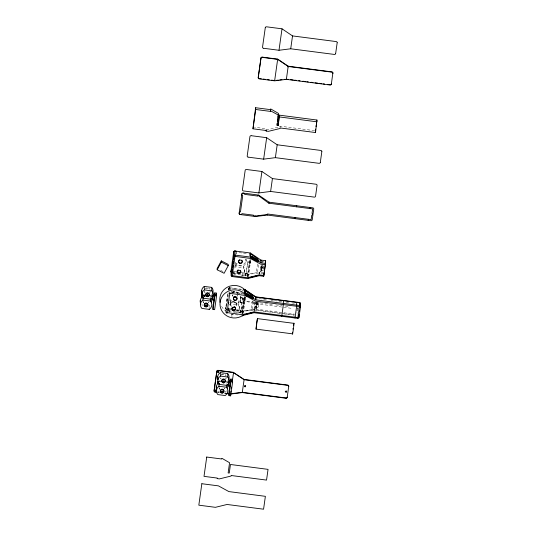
<?xml version="1.0" encoding="UTF-8"?>
<svg xmlns="http://www.w3.org/2000/svg" width="536" height="536" viewBox="0 0 536 536"><rect width="100%" height="100%" fill="white"/><g stroke="black" fill="none" stroke-linecap="round" stroke-linejoin="round"><path stroke-width="0.4" stroke-dasharray="2.68 2.01" d="M230.413 289.105C230.38 288.214 228.162 288.582 230.326 289.406M256.382 304.2C258.064 303.557 256.905 304.83 256.228 303.986C256.704 303.135 257.474 303.041 256.248 303.57C256.67 304.542 258.024 303.611 256.952 303.021C256.282 302.585 255.592 304.307 256.61 304.997C258.305 305.064 256.355 302.927 256.242 304.615M261.642 267.23L261.521 266.466L262.332 266.379L262.426 267.102L261.655 267.243L261.313 269.434L261.441 272.174L261.508 268.067A1.394 1.353 -2.7 0 0 263.35 266.968A1.394 1.353 -2.7 0 0 261.876 265.441L261.756 266.291M262.553 267.544C260.543 265.702 262.566 269.983 262.513 266.66M225.904 307.121L225.736 308.354M228.303 290.103L228.47 288.938A1.119 1.085 -2.7 0 1 229.723 288.013L229.817 288.02M228.269 289.969L228.457 288.663M211.338 296.89L211.492 295.818L210.501 295.691L210.594 297.775M227.639 294.472L225.736 307.972A1.119 1.079 -2.7 0 0 226.46 309.138L226.105 308.957L226.487 309.158M227.787 293.768L225.743 308.247A1.119 1.079 -1.3 0 0 226.46 309.406M226.051 311.543L227.076 304.307M227.411 301.895L228.436 294.653M227.385 382.805L227.499 382L226.507 381.873L226.54 382.557M240.162 302.471L242.111 302.994L240.175 302.746L240.845 297.648L242.788 298.17L240.845 297.648M240.175 302.746L240.852 297.781L242.788 298.036M245.2 297.165L242.955 313.118L240.155 312.97L240.121 310.11L236.811 309.681M250.413 260.161L248.168 276.107L245.374 275.966L245.341 273.105L242.031 272.677M240.155 312.97L240.121 310.11M245.374 275.966L245.341 273.105M242.781 297.895L240.61 312.756L242.574 298.813L244.235 299.028L242.279 313.245M247.786 261.809L245.823 275.752L247.786 261.809L249.448 262.024L247.498 276.241M236.249 310.431L242.172 311.202L244.061 297.788M244.262 296.723L242.185 311.47L240.034 311.195M244.235 299.028L242.265 312.977L240.61 312.756M249.448 262.024L247.485 275.966L245.823 275.752M245.468 295.698L243.773 298.579L243.826 299.812L245.032 300.475L245.173 297.828M250.687 258.687L248.985 261.575L249.046 262.801L250.245 263.464L250.486 260.107M243.264 313.299L245.528 296.931L243.826 299.812M248.362 277.092L250.741 259.92L249.046 262.801M252.329 300.917L251.176 309.071L252.282 309.212L253.381 301.413M257.541 263.906L256.389 272.06L257.494 272.208L258.593 264.402M254.922 302.471L254.01 312.032M236.262 310.706L242.185 311.47L253.91 309.982L255.042 301.935M263.699 272.476L259.277 271.899L259.19 274.345M314.612 130.657L280.04 126.174L279.966 126.71L268.302 129.565L266.091 129.283L266.164 128.747L254.553 127.24M257.769 302.867A1.394 1.353 -2.7 0 1 256.295 305.078L256.228 309.178L255.123 309.038L255.585 302.083M261.253 265.514L260.335 272.027L260.804 265.079M255.123 309.038L256.041 302.525M256.228 309.178L256.409 304.227M256.543 303.296L256.664 302.451A1.394 1.353 -2.7 0 1 257.314 302.559M256.422 307.811A1.394 1.353 -2.7 0 0 258.265 306.713A1.394 1.353 -2.7 0 0 256.791 305.185L257.36 301.132M263.29 268.817A1.394 1.353 -2.7 0 0 262.004 268.174L262.466 264.938M230.366 289.34L229.844 288.844L229.415 289.44M298.157 309.078L298.123 309.419M228.805 288.301L229.542 288M229.093 288.107L229.978 288.046M297.467 309.299L297.949 309.292L297.507 309.352M297.493 308.314L298.15 308.569M240.048 310.646L242.259 310.934L253.99 309.446L254.051 310.813M242.172 311.202L253.897 309.708L281.199 313.252M231.539 314.203L233.093 314.404M238.956 252.617L246.406 253.582M261.34 261.246L263.833 261.568M247.8 262.077L249.461 262.298M235.204 262.205A5.722 5.548 -2.7 0 0 236.041 263.424L237.689 263.638M235.237 263.632A5.722 5.548 -2.7 0 0 236.115 264.925L243.532 265.89A5.722 5.548 -2.7 0 0 245.434 258.593M234.426 266.493A5.722 5.548 -2.7 0 1 235.78 265.3L243.197 266.265L243.27 267.765A5.722 5.548 -2.7 0 1 242.098 276.08L239.625 275.759M260.208 269.293L261.313 269.434M234.44 268.067A5.722 5.548 -2.7 0 1 235.847 266.807L243.27 267.765M263.551 273.548L259.129 272.978L247.398 274.466L241.696 273.722M233.75 271.605L236.235 271.926M245.26 273.641L247.471 273.93L259.203 272.435L259.263 273.809M231.914 272.456L236.805 273.092M236.255 273.829L234.607 273.615A5.722 5.548 -2.7 0 1 233.763 272.395M233.83 273.199L233.864 273.93L237.173 274.358M237.997 274.466L245.448 275.43M229.964 287.772L241.716 289.293M235.431 288.75L229.723 288.013L229.877 291.296M238.245 289.118L243.398 289.782M242.017 290.7L243.672 290.914M231.364 291.484L242.131 293.025M239.793 293.534A5.722 5.548 -2.7 0 0 239.418 293.078L232.001 292.12A5.722 5.548 -2.7 0 0 231.063 292.864M231.525 292.321L243.592 293.889M256.128 298.257L257.233 298.398M258.855 298.612L262.921 299.135M263.732 299.242L267.792 299.765M271.042 300.187L273.474 300.502M274.291 300.609L278.351 301.138M279.162 301.239L282.412 301.661M286.237 302.157L288.649 302.471M291.865 302.887L294.284 303.202M244.249 299.302L242.574 298.813M204.725 294.941L203.077 294.726L203.144 296.113M203.111 295.41L204.759 295.624M210.527 296.375L211.519 296.502L211.492 295.818M259.277 302.766L243.692 300.743L254.821 303.544L291.316 308.28L291.249 306.914M260.094 302.874L264.194 303.403M265.012 303.51L272.389 304.468M275.671 304.89L279.772 305.426M280.589 305.527L282.231 305.741M285.507 306.17L287.973 306.485M202.762 295.504L205.107 295.812M202.722 295.772L205.074 296.08M203.573 296.287L205.141 296.495M209.844 297.105L211.405 297.306M203.539 296.555L205.1 296.763M203.64 296.71L205.288 296.924M229.857 298.941A5.722 5.548 -2.7 0 0 230.828 300.428L232.477 300.642M240.168 302.612L242.105 302.86M229.783 300.073A5.722 5.548 -2.7 0 0 230.895 301.935L238.319 302.9A5.722 5.548 -2.7 0 0 240.496 296.16M229.85 302.847A5.722 5.548 -2.7 0 1 230.56 302.311L237.984 303.269L238.051 304.776A5.722 5.548 -2.7 0 1 237.147 312.91M254.995 306.297L256.101 306.445M229.227 305.078A5.722 5.548 -2.7 0 1 230.634 303.812L238.051 304.776M281.708 312.495L254.064 308.91L254.191 311.644M283.926 312.783L294.981 314.217M281.882 313.339L294.17 314.934M253.91 309.982L281.561 313.567M283.772 313.855L294.277 315.215M201.643 304.917L203.291 305.131M231.023 308.93L228.537 308.609L228.651 310.934L240.235 312.434M228.45 309.419L231.137 309.768M226.701 309.466L231.525 310.089M228.423 309.131A5.722 5.548 -2.7 0 0 229.395 310.619L231.867 310.94M233.582 312.662L236.879 313.091M231.72 314.19L233.415 314.411M235.391 314.699L237.669 314.994M220.738 381.123L219.09 380.908L219.137 381.94M219.124 381.592L220.772 381.806M217.656 391.099L219.304 391.313M217.616 392.124L218.963 392.298M224.611 393.029L225.69 393.169M217.629 392.392L218.976 392.566M219.244 392.607L219.78 392.674M224.624 393.303L225.703 393.444M220.591 270.305L224.048 272.06M248.985 261.575L250.185 262.238M243.773 298.579L244.972 299.242M256.268 304.059L256.188 303.611M225.937 312.354L225.763 308.401M225.723 308.213L225.736 308.294A1.119 1.085 -2.7 0 0 226.5 309.419M280.04 126.174L280.1 127.36M263.364 266.72L263.491 269.461M262.446 261.394L262.546 263.444M261.876 265.441L262.004 268.174M261.782 268.134L261.91 270.868M261.414 266.72L261.461 267.605M259.277 271.899L259.377 273.956M258.151 303.731L258.278 306.465M257.3 303.517L257.34 304.555M256.664 302.451L256.791 305.185M256.563 305.138L256.697 307.872M247.585 276.254L247.471 273.93L247.592 278.566M246.118 260.885L246.044 259.31A5.722 5.548 -2.7 0 1 243.458 264.389L243.532 265.89M244.604 269.501L244.684 271.075M242.098 276.08L242.024 274.573A5.722 5.548 -2.7 0 0 243.197 266.265M242.259 310.934L242.379 315.577M242.105 313.908L241.984 311.45A14.519 14.077 -2.7 0 1 238.835 312.89M240.825 296.321L240.905 297.889M239.418 293.078L239.438 293.453M239.391 306.512L239.465 308.079M236.49 252.583L236.55 253.89M238.319 302.9L238.245 301.393A5.722 5.548 -2.7 0 0 240.798 296.019M236.041 263.424L236.115 264.925M235.78 265.3L235.847 266.807M236.872 312.903L236.811 311.584A5.722 5.548 -2.7 0 0 237.984 303.269M233.83 271.082L233.944 273.427M231.813 314.217L231.947 316.957M230.828 300.428L230.895 301.935M230.56 302.311L230.634 303.812M229.395 310.619L229.462 312.126A5.722 5.548 -2.7 0 1 228.457 310.552M228.617 308.093L228.731 310.438M227.103 298.592L227.298 302.699M227.499 382L227.532 382.684M225.1 392.714L225.167 394.02M209.147 307.624L209.06 305.882A5.722 5.548 -2.7 0 0 210.467 304.615M263.317 270.184A1.394 1.353 -2.7 0 1 261.635 270.801M233.823 272.925A1.394 1.353 -2.7 0 1 233.864 273.93M234.279 274.626A5.722 5.548 -2.7 0 1 233.797 273.822M236.463 252.577A1.394 1.353 -2.7 0 1 235.806 253.548M228.483 307.577A1.394 1.353 -2.7 0 1 228.497 308.716M226.42 309.265A1.394 1.353 -2.7 0 1 226.42 307.054M226.849 306.853A1.394 1.353 -2.7 0 1 227.137 306.806M228.477 288.891A1.112 1.079 -2.3 0 1 229.2 288.06M228.651 290.07A1.394 1.353 -2.7 0 1 229.247 288.194A1.394 1.353 -2.7 0 1 231.143 288.857M297.487 310.445A1.394 1.353 -2.7 0 1 296.87 310.21M297.473 307.765A1.394 1.353 -2.7 0 1 298.17 307.838M228.483 309.708A1.394 1.353 -2.7 0 1 228.651 310.934M230.48 295.135A5.722 5.548 -2.7 0 1 230.661 294.887M297.487 313.158A1.394 1.353 -2.7 0 1 296.783 312.769M296.85 310.853A1.394 1.353 -2.7 0 1 297.467 310.525M231.371 291.624A1.394 1.353 -2.7 0 1 231.157 292.448M226.688 311.543A14.519 14.077 -2.7 0 1 221.603 306.404M208.47 302.15A2.928 2.841 -2.7 0 1 208.31 302.391M203.78 302.713A2.928 2.841 -2.7 0 1 203.07 301.446M208.718 302.123A2.928 2.841 -2.7 0 1 208.337 302.867M203.606 302.967A2.928 2.841 -2.7 0 1 203.01 301.386M210.132 291.457A2.928 2.841 -2.7 0 1 209.75 292.2M205.02 292.294A2.928 2.841 -2.7 0 1 204.591 291.53M205.583 288.314A2.928 2.841 -2.7 0 1 206.373 287.899M208.792 288.093A2.928 2.841 -2.7 0 1 209.998 289.346M210.28 291.43A2.928 2.841 -2.7 0 1 209.77 292.676M205.04 292.777A2.928 2.841 -2.7 0 1 204.477 291.463M205.603 288.79A2.928 2.841 -2.7 0 1 209.71 289.326M211.707 294.666A5.722 5.548 -2.7 0 1 210.501 295.691M226.045 377.893A2.928 2.841 -2.7 0 1 225.576 378.61M221.026 378.476A2.928 2.841 -2.7 0 1 220.718 377.981M221.147 374.899A2.928 2.841 -2.7 0 1 224.544 374.148M225.281 374.604A2.928 2.841 -2.7 0 1 226.125 375.796M226.239 377.86A2.928 2.841 -2.7 0 1 225.937 378.617M221.053 378.959A2.928 2.841 -2.7 0 1 220.537 377.92M221.381 375.167A2.928 2.841 -2.7 0 1 225.891 375.749M227.713 380.848A5.722 5.548 -2.7 0 1 226.507 381.873M224.711 387.83A2.928 2.841 -2.7 0 1 224.323 388.573M219.787 388.895A2.928 2.841 -2.7 0 1 219.083 387.628M224.805 388.051A2.928 2.841 -2.7 0 1 224.504 388.808M219.814 389.37A2.928 2.841 -2.7 0 1 219.05 387.836M226.48 390.798A5.722 5.548 -2.7 0 1 225.073 392.064M226.246 383.749A5.722 5.548 -2.7 0 1 226.447 383.99M228.463 288.616A1.119 1.085 -2.7 0 1 229.649 287.731M237.555 295.544A2.928 2.841 -2.7 0 1 237.214 296.013M232.865 296.106A2.928 2.841 -2.7 0 1 232.155 294.847M232.45 292.77A2.928 2.841 -2.7 0 1 237.843 293.473M231.425 306.297A2.928 2.841 -2.7 0 1 231.485 302.351A2.928 2.841 -2.7 0 1 235.559 302.264A2.928 2.841 -2.7 0 1 235.78 306.203M237.729 295.477A2.928 2.841 -2.7 0 1 237.341 296.147M232.678 296.153A2.928 2.841 -2.7 0 1 232.108 294.82M232.637 292.77A2.928 2.841 -2.7 0 1 237.763 293.433M231.157 306.23A2.928 2.841 -2.7 0 1 231.619 302.512A2.928 2.841 -2.7 0 1 235.485 302.458A2.928 2.841 -2.7 0 1 236.034 306.163M228.885 288.093L229.301 287.778L228.885 288.093M297.507 308.589L298.15 308.823L297.507 308.589"/><path stroke-width="0.8" d="M229.917 292.241L226.916 313.58M292.602 332.179C291.872 341.352 295.249 315.65 293.48 325.292M292.931 329.158L293.025 328.407M263.712 276.261L265.447 264.02L265.367 260.677L260.938 260.101L250.419 253.012L234.935 251.002A1.119 1.085 -2.7 0 0 233.683 251.933L230.962 271.243L231.177 275.397A1.119 1.085 -2.7 0 0 232.108 276.556L247.592 278.566L259.257 275.712L263.679 276.301L263.585 274.231M298.807 314.913A1.119 1.085 -2.7 0 0 298.854 314.719L298.9 314.371M300.348 303.751L299.865 307.537M320.32 162.361L321.828 151.675M331.355 84.065L332.843 73.124M331.342 83.763L331.342 83.797A1.119 1.079 -2.7 0 1 330.397 84.742M335.657 53.493L337.164 42.82M214.862 392.017A1.119 1.079 -2.7 0 1 214.105 390.845L216.832 371.528A1.119 1.085 -2.7 0 1 218.018 370.604M214.849 391.742A1.119 1.079 -2.7 0 1 214.099 390.57L216.819 371.26M258.995 78.792A1.119 1.079 -2.7 0 1 258.245 77.62L260.965 58.303A1.119 1.085 -2.7 0 1 262.158 57.372M263.303 48.22A1.119 1.079 -2.7 0 1 262.553 47.047L265.273 27.731M288.723 386.623L288.723 386.603A1.139 1.105 -2.7 0 0 287.792 385.351L244.088 379.709L233.569 372.614L218.34 370.644M201.858 297.158L202.092 294.599L201.858 297.158L202.849 297.286M212.524 299.021L213.201 294.197L215.137 294.445L212.852 306.847L212.973 309.446L214.635 309.661L216.598 295.718L216.477 293.118L214.815 292.904L213.951 300.16L212.564 299.979L212.524 299.021L214.46 299.41M212.564 299.979L213.201 294.197M212.973 309.446L215.137 294.445M216.243 294.76L216.477 293.118M260.952 58.029L258.231 77.345A1.119 1.079 -2.7 0 0 258.62 78.323M232.631 267.384L232.859 265.769M233.2 263.344L233.428 261.729M233.77 259.303L233.998 257.689M255.618 107.716L255.699 109.491L270.633 111.428L270.546 109.652L255.618 107.716L252.979 128.801L266.251 130.523L266.178 131.059L268.389 131.347L280.053 128.486L280.127 127.95L315.516 132.539L316.944 120.037L279.343 115.16L278.218 125.518L277.112 125.377L277.025 123.602L278.13 123.742M252.979 128.801L255.699 109.491M217.985 381.585L217.864 383.341L218.856 383.468M217.864 383.341L218.132 381.465M228.524 385.069L229.207 380.245L231.15 380.768L230.601 380.694L230.828 379.086L232.483 379.3L232.611 381.9L230.641 395.843L228.986 395.628L228.859 393.029L229.917 385.525L230.46 385.324L228.524 385.069L228.577 386.161L229.957 386.342L230.601 380.694M228.577 386.161L229.207 380.245M228.986 395.628L231.143 380.493M230.721 392.453L230.909 391.113M231.291 388.433L231.478 387.093M232.423 380.386L233.555 372.339L218.098 370.336M245.006 291.088L245.193 289.742L244.034 289.594M270.546 109.652L270.62 109.116L271.176 109.183L278.465 113.411L277.112 125.377M245.019 291.356L245.207 290.016L243.398 289.782M255.558 216.537L267.29 215.05L310.974 220.711A1.119 1.085 -2.7 0 0 312.227 219.787L313.741 209.06A1.119 1.085 -2.7 0 0 312.783 207.841L269.099 202.179L258.58 195.084L243.103 193.074A1.119 1.085 -2.7 0 0 241.843 194.005L239.123 213.315A1.119 1.085 -2.7 0 0 240.074 214.534L255.558 216.537L255.639 216.001L267.364 214.514M267.29 215.05L267.437 213.978L311.121 219.639L311.724 215.351A1.394 1.353 -2.7 0 0 312.032 213.207L312.635 208.913L268.737 203.198L258.506 195.62L258.58 195.084M258.888 192.94L261.91 171.487L246.426 169.477A1.119 1.085 -2.7 0 0 245.166 170.408L242.446 189.717A1.119 1.085 -2.7 0 0 243.404 190.93L258.888 192.94L270.613 191.453L314.297 197.114A1.119 1.085 -2.7 0 0 315.557 196.183L317.064 185.456A1.119 1.085 -2.7 0 0 316.113 184.243L272.429 178.575L261.91 171.487M248.168 157.142L263.645 159.152L266.667 137.698L251.444 135.722M263.511 48.267L278.988 50.27L282.01 28.817L266.519 26.807A1.119 1.085 -2.7 0 0 265.28 27.691M270.633 111.428L270.62 109.116M252.49 297.849L252.463 295.731L244.577 290.485L244.691 292.81L245.763 293.179L246.372 295.745M257.702 260.838L257.682 258.727L249.789 253.474L249.903 255.799L250.975 256.175L251.029 257.36M277.36 121.25L277.688 118.898M277.909 117.33L278.13 115.763M278.218 125.518L279.343 115.16M255.598 297.641L255.712 296.837L245.193 289.742L245.401 294.123L255.853 299.845L299.537 305.513A1.119 1.085 -2.7 0 1 300.495 306.726L255.505 301.165L245.046 295.437L228.745 293.152M288.093 67.013L288.207 66.209L277.688 59.114L262.231 57.111M255.572 298.184L255.726 297.112L245.207 290.016M260.791 261.173L260.938 260.101L261.072 262.841L265.494 263.411M268.951 203.251L269.099 202.179M270.613 191.453L272.429 178.575M263.645 159.152L275.377 157.658L277.186 144.787L266.667 137.698M278.988 50.27L290.713 48.783L292.529 35.912L282.01 28.817M265.367 260.677L265.34 264.483L263.833 275.209L263.766 273.842M294.934 218.634L295.088 217.562M296.596 206.836L296.75 205.764M315.664 129.116L315.516 132.539M316.012 126.637L316.247 124.989M316.481 123.34L316.944 120.037M308.207 220.356L308.361 219.284M309.868 208.558L310.022 207.486M287.216 397.297L288.71 386.329A1.139 1.105 -2.7 0 0 287.785 385.076L244.074 379.434L233.569 372.614M299.356 311.155L299.403 310.424M294.981 318.029L296.73 305.761L296.643 302.418M281.715 316.307L283.457 304.039L283.377 300.696M242.239 315.59L254.044 312.716L297.755 318.357L299.497 306.056L299.41 302.773L255.726 297.112M297.741 318.411L297.748 318.391A1.119 1.085 -2.7 0 0 298.981 317.453L300.495 306.726L300.361 303.992A1.119 1.085 -2.7 0 0 299.41 302.773A1.146 1.112 -2.7 0 1 300.395 303.932M232.121 276.583L235.083 255.726L234.935 251.002M231.927 270.935L232.363 270.613M221.294 260.878L217.134 268.549L217.194 269.776L224.102 273.286L228.262 265.615L228.209 264.389L221.294 260.878L221.355 262.104L217.194 269.776M254.459 259.726L251.779 258.164L251.994 256.469L258.788 260.188L258.848 261.421L252.054 257.702L251.994 256.469M251.779 258.164L252.054 257.702M258.238 261.132L258.788 260.188M251.263 297.895L246.56 295.175L246.781 293.48L253.575 297.199L253.635 298.431L246.841 294.706L246.781 293.48M246.56 295.175L246.841 294.706M253.019 298.137L253.575 297.199M293.942 323.362L257.434 318.605L256.583 323.302L256.054 329.117L292.549 333.848M243.532 314.88L242.902 315.289M223.807 381.619C225.093 380.506 221.951 380.48 223.445 381.659M218.44 372.205C219.72 371.14 216.913 370.718 217.891 372.152M215.767 390.992C217.06 389.987 214.407 389.391 215.204 390.891M245.247 386.644C246.647 385.766 244.014 384.969 244.677 386.469M248.248 277.889L259.33 275.176M243.826 314.699L254.118 312.18M276.134 80.387L278.331 80.105M279.799 79.918L281.996 79.636M284.194 79.362L288.442 79.348M230.534 393.793L242.259 392.305L285.949 397.973M230.547 394.067L242.272 392.58L285.963 398.248M256.054 329.117L257.434 318.605M262.211 57.379L277.702 59.389L288.221 66.484L331.885 72.146A1.146 1.112 -2.7 0 1 332.896 73.305M273.588 80.427L271.437 80.152M292.529 35.912L336.193 41.574A1.146 1.112 -2.7 0 1 337.204 42.733M290.713 48.783L334.397 54.444A1.119 1.079 -2.7 0 0 335.65 53.567M290.492 79.609L293.219 79.965M294.586 80.145L296.636 80.407M298.679 80.675L300.046 80.849M302.78 81.204L305.507 81.559M306.873 81.733L308.24 81.914M310.967 82.269L313.017 82.531M315.061 82.799L317.794 83.154M319.155 83.328L321.888 83.683M323.255 83.857L324.615 84.038M327.349 84.393L330.075 84.748M259.19 78.564L261.347 78.846M263.096 79.067L265.521 79.382M267.136 79.589L269.286 79.871M259.203 78.839L274.68 80.842L286.405 79.355L330.089 85.016A1.119 1.079 -2.7 0 0 331.342 84.139M270.707 110.892L278.546 115.186M279.424 116.935L317.024 121.813M277.186 144.787L320.85 150.449A1.146 1.112 -2.7 0 1 321.861 151.608M275.377 157.658L319.061 163.326A1.119 1.079 -2.7 0 0 320.307 162.441M258.506 195.62L257.957 195.546L257.876 196.089L244.637 194.367A1.394 1.353 -2.7 0 0 243.351 193.121A1.394 1.353 -2.7 0 0 241.883 194.166A1.394 1.353 -2.7 0 0 242.728 195.727L240.45 211.881A1.394 1.353 -2.7 0 0 239.21 213.174A1.394 1.353 -2.7 0 0 240.336 214.554A1.394 1.353 -2.7 0 0 241.917 213.676L253.501 215.177L253.421 215.713L255.639 216.001M261.072 262.841L250.614 257.113L235.13 255.103A1.119 1.085 -2.7 0 0 233.877 256.034L231.284 275.484L247.545 277.742L259.21 274.881L263.846 275.484M265.353 264.757L260.717 264.154L250.265 258.432L234.132 256.242L233.683 251.933M237.059 272.033L241.2 272.569M202.347 293.708A5.722 5.548 -2.7 0 1 204.25 286.412L211.673 287.376A5.722 5.548 -2.7 0 1 212.551 293.4M243.773 293.909L245.401 294.123M204.25 286.412L204.417 289.902L211.834 290.86A5.722 5.548 -2.7 0 1 210.661 299.175L203.245 298.21L203.218 297.688M214.588 294.512L215.144 294.586M213.248 295.155L214.628 295.336M216.598 295.718L214.943 295.504L214.815 292.904M202.977 300.093L210.4 301.051A5.722 5.548 -2.7 0 1 209.228 309.366L201.811 308.401A5.722 5.548 -2.7 0 1 202.977 300.093L202.836 297.071M231.847 309.038L235.987 309.574M217.971 379.046A5.722 5.548 -2.7 0 1 220.263 372.594L227.679 373.558A5.722 5.548 -2.7 0 1 228.557 379.582M220.263 372.594L220.423 376.084L227.847 377.043A5.722 5.548 -2.7 0 1 226.674 385.357L219.251 384.399L219.211 383.521M231.143 380.634L229.214 380.379L228.53 385.21L230.467 385.458M229.254 381.337L230.641 381.518M232.611 381.9L230.949 381.686L230.828 379.086M218.99 386.275L226.406 387.233A5.722 5.548 -2.7 0 1 225.234 395.548L217.817 394.59A5.722 5.548 -2.7 0 1 218.99 386.275L218.835 382.959M215.057 391.789L216.812 392.017M226.768 393.31L229.455 393.659M215.07 392.064L216.825 392.292M226.782 393.578L229.468 393.927M233.636 266.104L232.517 265.715L232.323 261.588M228.416 303.115L227.344 302.78M221.355 262.104L228.262 265.615M251.719 256.938L257.762 260.436M251.062 257.95L257.816 261.669M246.506 293.942L252.543 297.447M225.984 312.434L242.326 314.746L253.99 311.892L298.291 317.62L298.981 317.473L298.854 314.719M245.361 294.391L252.603 298.673M245.341 294.358L245.012 289.989A14.519 14.077 -2.7 0 0 227.693 287.001A14.519 14.077 -2.7 0 0 220.068 302.398M286.398 79.08L288.207 66.209L331.871 71.871A1.146 1.112 -2.7 0 1 332.883 73.03M277.688 59.114L274.666 80.568M266.117 129.873L266.178 131.059M255.853 299.845L255.712 296.837L299.376 302.498A1.146 1.112 -2.7 0 1 300.388 303.657M250.614 257.113L250.419 253.012L250.453 255.873M245.133 290.552L245.24 292.877M244.088 379.709L242.272 392.58M232.289 269.809L232.343 270.968M230.581 394.543L230.641 395.843M229.917 385.525L229.957 386.342M227.679 373.558L227.847 377.043M226.306 385.136L226.406 387.233M217.716 376.5L217.884 379.984M217.944 381.853L217.978 382.537M213.911 299.343L213.951 300.16M211.673 287.376L211.834 290.86M216.283 386.69L216.444 390.175M210.3 298.947L210.4 301.051M209.208 308.93L209.228 309.366M201.978 295.403L202.005 296.086M201.71 290.318L201.871 293.802M201.938 295.671L201.971 296.354M200.27 300.508L200.437 303.992M231.874 272.389A1.394 1.353 -2.7 0 1 232.356 269.802M231.82 272.442A1.119 1.085 -2.7 0 1 230.962 271.243M233.93 253.16A1.394 1.353 -2.7 0 1 234.46 251.183A1.394 1.353 -2.7 0 1 236.403 251.96M240.416 270.372A1.816 1.755 -2.7 0 1 239.967 272.911A1.816 1.755 -2.7 0 1 237.388 272.308A1.816 1.755 -2.7 0 1 238.192 269.856M241.85 260.181A1.816 1.755 -2.7 0 1 241.649 262.533A1.816 1.755 -2.7 0 1 239.217 262.58A1.816 1.755 -2.7 0 1 238.922 260.241M239.311 259.853A1.816 1.755 -2.7 0 1 239.632 259.665M234.487 306.84A1.816 1.755 -2.7 0 1 235.364 309.259A1.816 1.755 -2.7 0 1 232.812 309.955A1.816 1.755 -2.7 0 1 232.276 307.443M236.637 297.192A1.816 1.755 -2.7 0 1 236.188 299.725A1.816 1.755 -2.7 0 1 233.609 299.128A1.816 1.755 -2.7 0 1 234.413 296.676M244.302 314.264A14.519 14.077 -2.7 0 1 223.21 312.79A14.519 14.077 -2.7 0 1 226.071 292.462A14.519 14.077 -2.7 0 1 246.815 296.408M244.249 314.156A5.293 2.66 -46.9 0 1 243.532 314.739M246.493 295.698A5.206 1.333 54.1 0 1 246.982 296.428M242.775 315.684A3.491 1.588 -44.6 0 1 242.232 315.918M210.97 298.586A5.722 5.548 -2.7 0 1 211.432 302.78M200.766 303.624A5.722 5.548 -2.7 0 1 202.3 296.978M208.316 296.127A1.816 1.755 -2.7 0 1 205.724 294.586A1.816 1.755 -2.7 0 1 208.243 292.917A1.816 1.755 -2.7 0 1 208.779 295.818M203.245 298.21A5.722 5.548 -2.7 0 1 204.417 289.902M251.123 135.682A1.119 1.085 -2.7 0 0 249.937 136.566L247.21 155.922A1.119 1.079 -2.7 0 0 247.96 157.095M260.958 57.989A1.119 1.085 -2.7 0 1 262.144 57.104M287.202 397.397A1.119 1.079 -2.7 0 1 286.016 398.248M287.189 397.129A1.119 1.079 -2.7 0 1 286.003 397.98M216.825 371.214A1.119 1.085 -2.7 0 1 218.005 370.329M219.251 384.399A5.722 5.548 -2.7 0 1 220.423 376.084M226.976 384.768A5.722 5.548 -2.7 0 1 227.512 388.694M216.779 389.806A5.722 5.548 -2.7 0 1 218.561 382.965M235.981 296.83A2.928 2.841 -2.7 0 1 234.085 296.857M234.547 307.021A2.928 2.841 -2.7 0 1 232.905 307.121M236.162 297.038A2.928 2.841 -2.7 0 1 233.924 297.071M234.982 307.108A2.928 2.841 -2.7 0 1 232.892 307.389M285.467 391.407C285.768 392.821 287.41 391.025 286.124 390.898C283.075 392.399 289.092 392.305 285.527 391.488M205.569 305.064C206.447 307.034 207.11 303.43 205.569 305.064M205.63 306.297C206.447 308.254 207.231 304.736 205.636 306.25M207.003 294.874C207.874 296.85 208.558 293.232 207.003 294.874M207.064 296.106C207.921 298.083 208.645 294.452 207.064 296.106M215.037 390.684C215.881 392.667 216.631 389.022 215.037 390.684M217.676 371.91C218.561 373.894 219.231 370.249 217.676 371.91M221.582 391.247C222.453 393.216 223.13 389.612 221.582 391.247M221.636 392.479C222.534 394.449 223.15 390.838 221.636 392.479M223.077 382.289C223.954 384.258 224.611 380.654 223.077 382.289M244.563 386.322C245.461 388.298 246.084 384.674 244.563 386.322M201.844 483.72L198.823 505.173L215.412 507.324L227.076 504.47L263.571 509.2L265.38 496.329L228.885 491.592L218.433 485.871L201.844 483.72M206.729 457.047L204.008 476.357L217.281 478.072L217.207 478.608L219.418 478.896L231.083 476.042L231.157 475.506L266.546 480.095L268.054 469.368L230.453 464.491L229.247 473.074L228.142 472.926L229.576 462.736L222.286 458.515L221.737 458.448L221.656 458.983L206.729 457.047M238.125 273.534A1.816 1.755 -2.7 0 0 240.811 271.946A1.816 1.755 -2.7 0 0 238.058 270.486A1.816 1.755 -2.7 0 0 238.125 273.534M239.559 263.344A1.816 1.755 -2.7 0 0 242.245 261.756A1.816 1.755 -2.7 0 0 239.498 260.295A1.816 1.755 -2.7 0 0 239.559 263.344M232.905 310.538A1.816 1.755 -2.7 0 0 235.599 308.957A1.816 1.755 -2.7 0 0 232.845 307.497A1.816 1.755 -2.7 0 0 232.905 310.538M234.346 300.348A1.816 1.755 -2.7 0 0 237.033 298.766A1.816 1.755 -2.7 0 0 234.279 297.306A1.816 1.755 -2.7 0 0 234.346 300.348M205.127 306.21A1.816 1.755 -2.7 0 0 207.914 304.803A1.816 1.755 -2.7 0 0 205.268 303.168A1.816 1.755 -2.7 0 0 205.127 306.21M205.147 306.625A1.816 1.755 -2.7 0 0 207.935 305.212A1.816 1.755 -2.7 0 0 205.288 303.577A1.816 1.755 -2.7 0 0 205.147 306.625M206.581 296.435A1.816 1.755 -2.7 0 0 209.368 295.021A1.816 1.755 -2.7 0 0 206.722 293.386A1.816 1.755 -2.7 0 0 206.581 296.435M222.574 382.202A1.816 1.755 -2.7 0 0 225.361 380.795A1.816 1.755 -2.7 0 0 222.715 379.16A1.816 1.755 -2.7 0 0 222.574 382.202M222.587 382.617A1.816 1.755 -2.7 0 0 225.381 381.203A1.816 1.755 -2.7 0 0 222.735 379.568A1.816 1.755 -2.7 0 0 222.587 382.617M221.134 392.392A1.816 1.755 -2.7 0 0 223.927 390.985A1.816 1.755 -2.7 0 0 221.281 389.35A1.816 1.755 -2.7 0 0 221.134 392.392M221.154 392.808A1.816 1.755 -2.7 0 0 223.948 391.394A1.816 1.755 -2.7 0 0 221.301 389.759A1.816 1.755 -2.7 0 0 221.154 392.808"/></g></svg>
